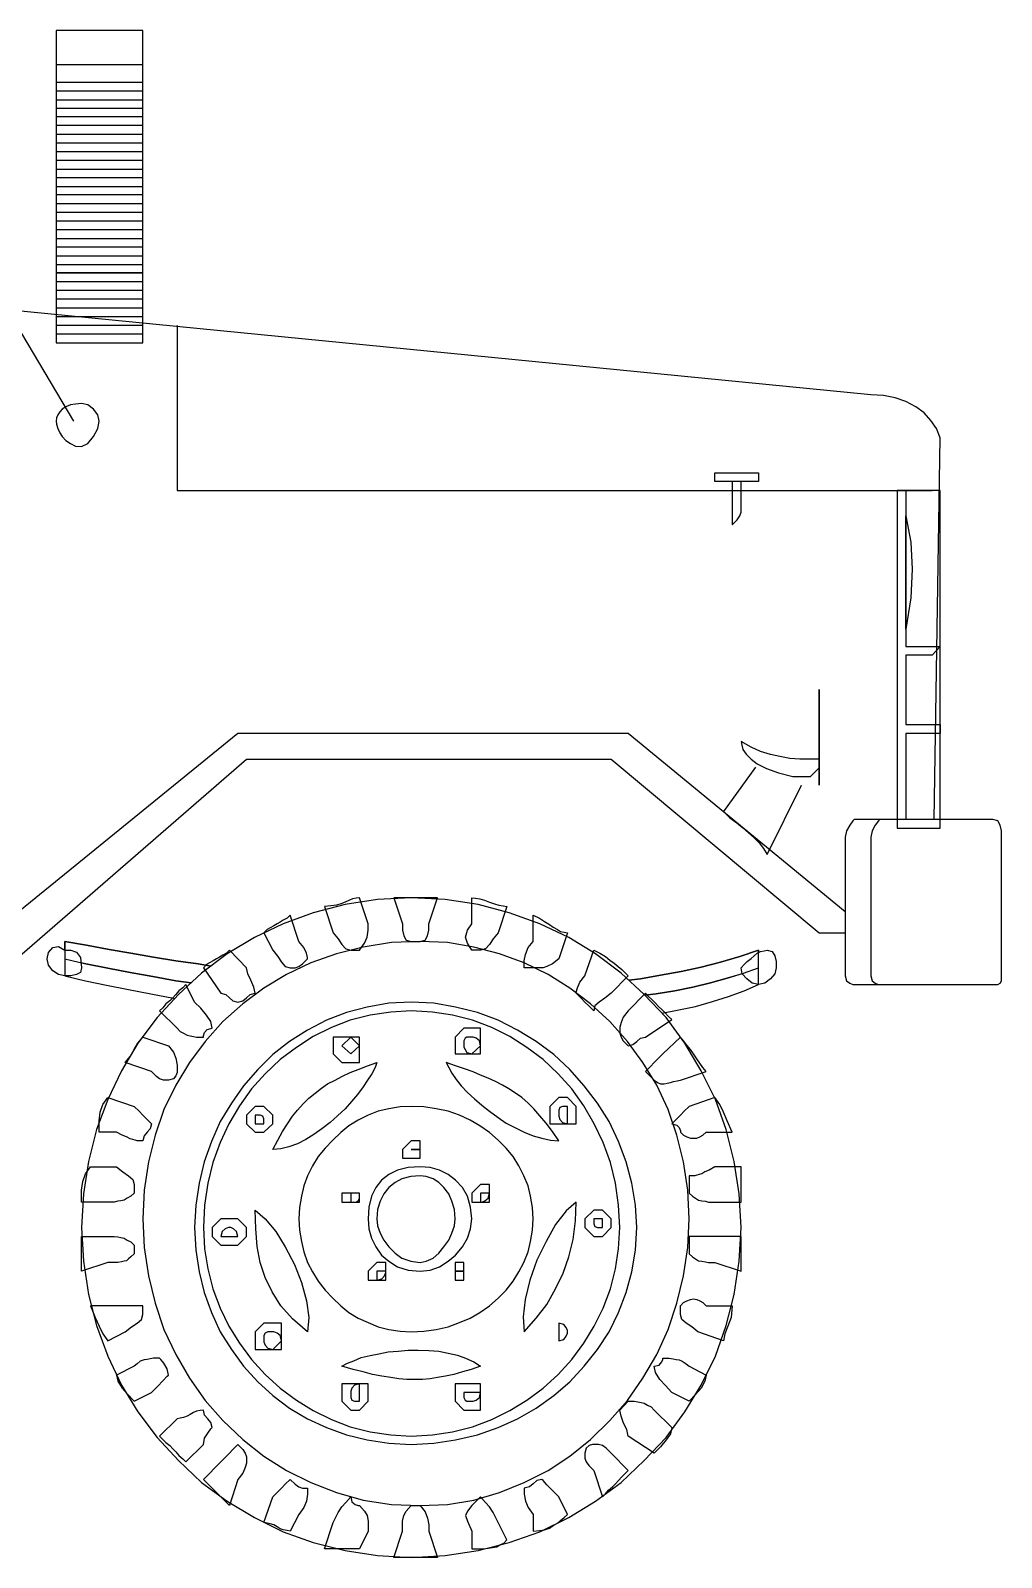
# Model space of a CAD drawing. Header units: millimetres. Extents: x -3106.05 to -3100.2, y 1822.95 to 1825.11.
# Drawn here: x -3101.469 to -3100.205, y 1822.951 to 1824.938 of the extents above; entities that cross this region are included whole.
import ezdxf

# ---------------------------------------------------------------- set-up
doc = ezdxf.new("R2010")
doc.units = ezdxf.units.MM
doc.header["$LTSCALE"] = 10
doc.layers.add('Veículos', color=2, linetype='Continuous')

msp = doc.modelspace()

# ---------------------------------------------------------------- linework, layer by layer
at = {"layer": 'Veículos'}
for points in [[(-3101.4355, 1824.5312), (-3101.3225, 1824.5312), (-3101.3225, 1824.9377), (-3101.4355, 1824.9377), (-3101.4355, 1824.5312)], [(-3101.3225, 1824.893), (-3101.4355, 1824.893)], [(-3101.3225, 1824.8702), (-3101.4355, 1824.8702)], [(-3101.3225, 1824.8702), (-3101.4355, 1824.8702)], [(-3101.3225, 1824.8588), (-3101.4355, 1824.8588)], [(-3101.4355, 1824.8475), (-3101.3225, 1824.8475)], [(-3101.3225, 1824.8361), (-3101.4355, 1824.8361)], [(-3101.3225, 1824.8361), (-3101.4355, 1824.8361)], [(-3101.3225, 1824.8255), (-3101.4355, 1824.8255)], [(-3101.3225, 1824.8141), (-3101.4355, 1824.8141)], [(-3101.4355, 1824.8027), (-3101.3225, 1824.8027)], [(-3101.3225, 1824.7913), (-3101.4355, 1824.7913)], [(-3101.3225, 1824.7913), (-3101.4355, 1824.7913)], [(-3101.3225, 1824.78), (-3101.4355, 1824.78)], [(-3101.3225, 1824.7686), (-3101.4355, 1824.7686)], [(-3101.4355, 1824.7572), (-3101.3225, 1824.7572)], [(-3101.5941, 1824.7344), (-3101.4128, 1824.4295)], [(-3101.3225, 1824.7458), (-3101.4355, 1824.7458)], [(-3101.3225, 1824.7458), (-3101.4355, 1824.7458)], [(-3101.3225, 1824.7344), (-3101.4355, 1824.7344)], [(-3101.3225, 1824.7238), (-3101.4355, 1824.7238)], [(-3101.4355, 1824.7125), (-3101.3225, 1824.7125)], [(-3101.3225, 1824.7011), (-3101.4355, 1824.7011)], [(-3101.3225, 1824.7011), (-3101.4355, 1824.7011)], [(-3101.3225, 1824.6897), (-3101.4355, 1824.6897)], [(-3101.3225, 1824.6783), (-3101.4355, 1824.6783)], [(-3101.4355, 1824.667), (-3101.3225, 1824.667)], [(-3101.3225, 1824.6556), (-3101.4355, 1824.6556)], [(-3101.3225, 1824.6556), (-3101.4355, 1824.6556)], [(-3101.3225, 1824.6442), (-3101.4355, 1824.6442)], [(-3101.3225, 1824.6328), (-3101.4355, 1824.6328)], [(-3101.3225, 1824.6222), (-3101.4355, 1824.6222)], [(-3101.4355, 1824.6222), (-3101.3225, 1824.6222)], [(-3101.3225, 1824.6108), (-3101.4355, 1824.6108)], [(-3101.3225, 1824.5995), (-3101.4355, 1824.5995)], [(-3100.2924, 1823.9108), (-3100.2843, 1824.4076), (-3100.2891, 1824.4198), (-3100.2965, 1824.4303), (-3100.3054, 1824.4401), (-3100.316, 1824.4482), (-3100.329, 1824.4548), (-3100.3428, 1824.4596), (-3100.3583, 1824.4629), (-3100.3745, 1824.4637), (-3101.5258, 1824.5767), (-3101.5258, 1824.5092), (-3102.3616, 1824.5092), (-3102.3616, 1823.7751)], [(-3101.3225, 1824.5881), (-3101.4355, 1824.5881)], [(-3101.4355, 1824.5767), (-3101.3225, 1824.5767)], [(-3101.3225, 1824.5653), (-3101.4355, 1824.5653)], [(-3101.3225, 1824.5653), (-3101.4355, 1824.5653)], [(-3101.3225, 1824.5539), (-3101.4355, 1824.5539)], [(-3101.2778, 1824.5539), (-3101.2778, 1824.3393), (-3100.2948, 1824.3393)], [(-3101.3225, 1824.5426), (-3101.4355, 1824.5426)], [(-3101.4355, 1824.5312), (-3101.3225, 1824.5312)], [(-3101.4022, 1824.4523), (-3101.4103, 1824.4515), (-3101.4168, 1824.4507), (-3101.4225, 1824.4482), (-3101.4274, 1824.445), (-3101.4307, 1824.4417), (-3101.4331, 1824.4377), (-3101.4347, 1824.4336), (-3101.4355, 1824.4295), (-3101.4347, 1824.4255), (-3101.4331, 1824.4198), (-3101.4307, 1824.4141), (-3101.4274, 1824.4092), (-3101.4225, 1824.4043), (-3101.4168, 1824.4003), (-3101.4103, 1824.397), (-3101.4022, 1824.3962), (-3101.3941, 1824.4003), (-3101.3867, 1824.4092), (-3101.3811, 1824.4198), (-3101.3794, 1824.4295), (-3101.3811, 1824.4377), (-3101.3867, 1824.445), (-3101.3941, 1824.4507), (-3101.4022, 1824.4523)], [(-3100.5209, 1824.3507), (-3100.5778, 1824.3507), (-3100.5778, 1824.3621), (-3100.5209, 1824.3621), (-3100.5209, 1824.3507)], [(-3100.5436, 1824.3507), (-3100.555, 1824.3507), (-3100.555, 1824.3173), (-3100.555, 1824.3108), (-3100.555, 1824.306), (-3100.555, 1824.3011), (-3100.555, 1824.2946), (-3100.5485, 1824.3011), (-3100.5452, 1824.306), (-3100.5436, 1824.3108), (-3100.5436, 1824.3173), (-3100.5436, 1824.3507)], [(-3100.5436, 1824.3507), (-3100.555, 1824.3507), (-3100.555, 1824.3173), (-3100.555, 1824.3108), (-3100.555, 1824.306), (-3100.555, 1824.3011), (-3100.555, 1824.2946), (-3100.5485, 1824.3011), (-3100.5452, 1824.306), (-3100.5436, 1824.3108), (-3100.5436, 1824.3173), (-3100.5436, 1824.3507)], [(-3100.2843, 1824.3393), (-3100.3404, 1824.3393), (-3100.3404, 1823.8995), (-3100.2843, 1823.8995), (-3100.2843, 1824.3393)], [(-3100.2843, 1823.9108), (-3100.2843, 1824.3393), (-3100.329, 1824.3393), (-3100.329, 1824.1361), (-3100.2843, 1824.1361), (-3100.2948, 1824.1247), (-3100.329, 1824.1247), (-3100.329, 1824.0344), (-3100.2843, 1824.0344), (-3100.2843, 1824.023), (-3100.329, 1824.023), (-3100.329, 1823.9108), (-3100.329, 1823.9108)], [(-3100.329, 1824.306), (-3100.329, 1824.306), (-3100.3225, 1824.2718), (-3100.3209, 1824.2369), (-3100.3225, 1824.1994), (-3100.329, 1824.1588), (-3100.329, 1824.1588), (-3100.329, 1824.306)], [(-3100.442, 1824.08), (-3100.442, 1824.08), (-3100.442, 1824.08), (-3100.442, 1823.967), (-3100.442, 1823.9604), (-3100.442, 1823.9572), (-3100.442, 1823.9556), (-3100.442, 1823.9556), (-3100.442, 1823.9556), (-3100.442, 1823.9556), (-3100.442, 1823.9572), (-3100.442, 1823.9604), (-3100.442, 1823.967), (-3100.442, 1824.08), (-3100.442, 1824.08)], [(-3100.4079, 1823.791), (-3100.6908, 1824.023), (-3101.1989, 1824.023), (-3101.5599, 1823.7295), (-3101.5599, 1823.4132), (-3102.3616, 1823.4132)], [(-3100.5436, 1824.0125), (-3100.5428, 1824.0076), (-3100.5412, 1824.0019), (-3100.5371, 1823.9962), (-3100.5306, 1823.9897), (-3100.5225, 1823.9832), (-3100.5103, 1823.9775), (-3100.4949, 1823.9718), (-3100.4761, 1823.967), (-3100.4534, 1823.967), (-3100.442, 1823.9783), (-3100.442, 1823.9897), (-3100.455, 1823.9897), (-3100.4672, 1823.9897), (-3100.4802, 1823.9905), (-3100.4932, 1823.993), (-3100.5054, 1823.9954), (-3100.5184, 1823.9995), (-3100.5306, 1824.0052), (-3100.5436, 1824.0125)], [(-3102.3616, 1823.4132), (-3102.3616, 1823.3799), (-3101.5258, 1823.3799), (-3101.5258, 1823.6962), (-3101.1876, 1823.9897), (-3100.7128, 1823.9897), (-3100.442, 1823.7637), (-3100.4079, 1823.7637)], [(-3102.3616, 1823.7751), (-3102.36, 1823.7669), (-3102.3543, 1823.7596), (-3102.347, 1823.7539), (-3102.3388, 1823.7523), (-3101.5485, 1823.7523), (-3101.5599, 1823.6962), (-3101.5258, 1823.6962), (-3101.1876, 1823.9897), (-3100.7128, 1823.9897), (-3100.442, 1823.7637), (-3100.4079, 1823.7637)], [(-3100.5249, 1823.9791), (-3100.5664, 1823.9214), (-3100.5583, 1823.9133), (-3100.5493, 1823.9068), (-3100.5412, 1823.9003), (-3100.5339, 1823.8938), (-3100.5266, 1823.8873), (-3100.52, 1823.8808), (-3100.5144, 1823.8734), (-3100.5095, 1823.8653), (-3100.4648, 1823.9556), (-3100.4648, 1823.9556)], [(-3100.216, 1823.9108), (-3100.3965, 1823.9108), (-3100.3981, 1823.9092), (-3100.4022, 1823.9035), (-3100.4062, 1823.8962), (-3100.4079, 1823.8881), (-3100.4079, 1823.7076), (-3100.4062, 1823.7011), (-3100.4022, 1823.6978), (-3100.3981, 1823.6962), (-3100.3965, 1823.6962), (-3100.216, 1823.6962), (-3100.2095, 1823.6962), (-3100.2062, 1823.6978), (-3100.2046, 1823.7011), (-3100.2046, 1823.7076), (-3100.2046, 1823.8881), (-3100.2046, 1823.8962), (-3100.2062, 1823.9035), (-3100.2095, 1823.9092), (-3100.216, 1823.9108)], [(-3100.216, 1823.9108), (-3100.3631, 1823.9108), (-3100.3648, 1823.9092), (-3100.3688, 1823.9035), (-3100.3729, 1823.8962), (-3100.3745, 1823.8881), (-3100.3745, 1823.7076), (-3100.3729, 1823.7011), (-3100.3688, 1823.6978), (-3100.3648, 1823.6962), (-3100.3631, 1823.6962), (-3100.216, 1823.6962), (-3100.2095, 1823.6962), (-3100.2062, 1823.6978), (-3100.2046, 1823.7011), (-3100.2046, 1823.7076), (-3100.2046, 1823.8881), (-3100.2046, 1823.8962), (-3100.2062, 1823.9035), (-3100.2095, 1823.9092), (-3100.216, 1823.9108)], [(-3100.9729, 1823.8092), (-3101.0168, 1823.8068), (-3101.0591, 1823.8003), (-3101.1006, 1823.7897), (-3101.1396, 1823.7751), (-3101.177, 1823.7572), (-3101.2128, 1823.736), (-3101.2461, 1823.7108), (-3101.2762, 1823.6832), (-3101.3038, 1823.6531), (-3101.329, 1823.6198), (-3101.3502, 1823.584), (-3101.3681, 1823.5466), (-3101.3827, 1823.5076), (-3101.3933, 1823.4661), (-3101.3998, 1823.4238), (-3101.4022, 1823.3799), (-3101.3998, 1823.336), (-3101.3933, 1823.2929), (-3101.3827, 1823.2523), (-3101.3681, 1823.2124), (-3101.3502, 1823.175), (-3101.329, 1823.1401), (-3101.3038, 1823.1067), (-3101.2762, 1823.0767), (-3101.2461, 1823.0482), (-3101.2128, 1823.0238), (-3101.177, 1823.0027), (-3101.1396, 1822.984), (-3101.1006, 1822.9701), (-3101.0591, 1822.9596), (-3101.0168, 1822.9531), (-3100.9729, 1822.9506), (-3100.929, 1822.9531), (-3100.8859, 1822.9596), (-3100.8453, 1822.9701), (-3100.8054, 1822.984), (-3100.768, 1823.0027), (-3100.7331, 1823.0238), (-3100.6997, 1823.0482), (-3100.6697, 1823.0767), (-3100.6412, 1823.1067), (-3100.6168, 1823.1401), (-3100.5957, 1823.175), (-3100.577, 1823.2124), (-3100.5631, 1823.2523), (-3100.5526, 1823.2929), (-3100.5461, 1823.336), (-3100.5436, 1823.3799), (-3100.5461, 1823.4238), (-3100.5526, 1823.4661), (-3100.5631, 1823.5076), (-3100.577, 1823.5466), (-3100.5957, 1823.584), (-3100.6168, 1823.6198), (-3100.6412, 1823.6531), (-3100.6697, 1823.6832), (-3100.6997, 1823.7108), (-3100.7331, 1823.736), (-3100.768, 1823.7572), (-3100.8054, 1823.7751), (-3100.8453, 1823.7897), (-3100.8859, 1823.8003), (-3100.929, 1823.8068), (-3100.9729, 1823.8092)], [(-3101.0404, 1823.8092), (-3101.0445, 1823.8084), (-3101.0493, 1823.8076), (-3101.0534, 1823.8059), (-3101.0591, 1823.8035), (-3101.0648, 1823.8011), (-3101.0705, 1823.7995), (-3101.0778, 1823.7987), (-3101.0859, 1823.7978), (-3101.0745, 1823.7637), (-3101.068, 1823.7556), (-3101.0632, 1823.7482), (-3101.0583, 1823.7425), (-3101.0518, 1823.7409), (-3101.0404, 1823.7409), (-3101.0339, 1823.7499), (-3101.0306, 1823.758), (-3101.029, 1823.7669), (-3101.029, 1823.7751), (-3101.0404, 1823.8092)], [(-3100.9388, 1823.8092), (-3100.9469, 1823.8092), (-3100.9542, 1823.8092), (-3100.9607, 1823.8092), (-3100.9672, 1823.8092), (-3100.9737, 1823.8092), (-3100.9802, 1823.8092), (-3100.9875, 1823.8092), (-3100.9957, 1823.8092), (-3100.9843, 1823.7751), (-3100.9843, 1823.7669), (-3100.9827, 1823.7596), (-3100.9794, 1823.7539), (-3100.9729, 1823.7523), (-3100.9615, 1823.7523), (-3100.955, 1823.7539), (-3100.9518, 1823.7596), (-3100.9501, 1823.7669), (-3100.9501, 1823.7751), (-3100.9388, 1823.8092)], [(-3100.894, 1823.8092), (-3100.8892, 1823.8084), (-3100.8835, 1823.8076), (-3100.8778, 1823.8059), (-3100.8713, 1823.8035), (-3100.8648, 1823.8011), (-3100.8591, 1823.7995), (-3100.8534, 1823.7987), (-3100.8485, 1823.7978), (-3100.8599, 1823.7637), (-3100.8664, 1823.7556), (-3100.8713, 1823.7482), (-3100.8762, 1823.7425), (-3100.8827, 1823.7409), (-3100.894, 1823.7409), (-3100.8997, 1823.7499), (-3100.9022, 1823.758), (-3100.8997, 1823.7669), (-3100.894, 1823.7751), (-3100.894, 1823.8092)], [(-3101.1306, 1823.7865), (-3101.1347, 1823.7824), (-3101.1396, 1823.7799), (-3101.1437, 1823.7775), (-3101.1477, 1823.7751), (-3101.1518, 1823.7726), (-3101.1566, 1823.7702), (-3101.1607, 1823.7677), (-3101.1648, 1823.7637), (-3101.1534, 1823.7409), (-3101.1469, 1823.7328), (-3101.142, 1823.7255), (-3101.1372, 1823.7198), (-3101.1306, 1823.7181), (-3101.1241, 1823.7181), (-3101.1193, 1823.7198), (-3101.1144, 1823.723), (-3101.1079, 1823.7295), (-3101.1079, 1823.7312), (-3101.1095, 1823.7369), (-3101.1127, 1823.7442), (-3101.1193, 1823.7523), (-3101.1306, 1823.7865)], [(-3100.8144, 1823.7865), (-3100.8062, 1823.7824), (-3100.7997, 1823.7783), (-3100.7932, 1823.7742), (-3100.7884, 1823.771), (-3100.7827, 1823.7677), (-3100.7786, 1823.7653), (-3100.7737, 1823.7645), (-3100.7696, 1823.7637), (-3100.781, 1823.7295), (-3100.7892, 1823.723), (-3100.7965, 1823.7198), (-3100.8014, 1823.7181), (-3100.803, 1823.7181), (-3100.8095, 1823.7181), (-3100.8144, 1823.7181), (-3100.8192, 1823.7181), (-3100.8258, 1823.7181), (-3100.8258, 1823.7271), (-3100.8241, 1823.7352), (-3100.8209, 1823.7442), (-3100.8144, 1823.7523), (-3100.8144, 1823.7865)], [(-3101.4241, 1823.7076), (-3101.4323, 1823.7092), (-3101.4396, 1823.7141), (-3101.4453, 1823.7214), (-3101.4469, 1823.7295), (-3101.4453, 1823.7377), (-3101.4396, 1823.7442), (-3101.4323, 1823.7458), (-3101.4241, 1823.7409), (-3101.416, 1823.7409), (-3101.4087, 1823.7385), (-3101.4038, 1823.7312), (-3101.4022, 1823.7181), (-3101.4038, 1823.7117), (-3101.4087, 1823.7092), (-3101.416, 1823.7076), (-3101.4241, 1823.7076)], [(-3101.4241, 1823.7409), (-3101.4241, 1823.7523), (-3101.3957, 1823.7474), (-3101.3664, 1823.7417), (-3101.338, 1823.7369), (-3101.3087, 1823.732), (-3101.2794, 1823.7271), (-3101.2502, 1823.723), (-3101.2335, 1823.7203)], [(-3101.2335, 1823.7203), (-3101.2502, 1823.723), (-3101.2794, 1823.7271), (-3101.3087, 1823.732), (-3101.338, 1823.7369), (-3101.3664, 1823.7417), (-3101.3957, 1823.7474), (-3101.4241, 1823.7523), (-3101.4241, 1823.7295), (-3101.3965, 1823.723), (-3101.3681, 1823.7173), (-3101.3388, 1823.7117), (-3101.3095, 1823.7068), (-3101.2794, 1823.7011), (-3101.2596, 1823.6984)], [(-3101.4241, 1823.7409), (-3101.4241, 1823.7409)], [(-3100.9615, 1823.7523), (-3100.9989, 1823.7507), (-3101.0355, 1823.745), (-3101.0705, 1823.736), (-3101.1038, 1823.7246), (-3101.1355, 1823.7092), (-3101.1648, 1823.6913), (-3101.1924, 1823.671), (-3101.2185, 1823.6482), (-3101.2412, 1823.6222), (-3101.2615, 1823.5946), (-3101.2794, 1823.5653), (-3101.2949, 1823.5336), (-3101.3063, 1823.5002), (-3101.3152, 1823.4653), (-3101.3209, 1823.4287), (-3101.3225, 1823.3913), (-3101.3209, 1823.3539), (-3101.3152, 1823.3173), (-3101.3063, 1823.2815), (-3101.2949, 1823.2474), (-3101.2794, 1823.2149), (-3101.2615, 1823.184), (-3101.2412, 1823.1547), (-3101.2185, 1823.1287), (-3101.1924, 1823.1043), (-3101.1648, 1823.0824), (-3101.1355, 1823.0636), (-3101.1038, 1823.0482), (-3101.0705, 1823.0352), (-3101.0355, 1823.0254), (-3100.9989, 1823.0197), (-3100.9615, 1823.0181), (-3100.9258, 1823.0197), (-3100.8916, 1823.0254), (-3100.8583, 1823.0352), (-3100.8258, 1823.0482), (-3100.7949, 1823.0636), (-3100.7664, 1823.0824), (-3100.7396, 1823.1043), (-3100.7144, 1823.1287), (-3100.6916, 1823.1547), (-3100.6713, 1823.184), (-3100.6534, 1823.2149), (-3100.6387, 1823.2474), (-3100.6274, 1823.2815), (-3100.6184, 1823.3173), (-3100.6127, 1823.3539), (-3100.6111, 1823.3913), (-3100.6127, 1823.4287), (-3100.6184, 1823.4653), (-3100.6274, 1823.5002), (-3100.6387, 1823.5336), (-3100.6534, 1823.5653), (-3100.6713, 1823.5946), (-3100.6916, 1823.6222), (-3100.7144, 1823.6482), (-3100.7396, 1823.671), (-3100.7664, 1823.6913), (-3100.7949, 1823.7092), (-3100.8258, 1823.7246), (-3100.8583, 1823.736), (-3100.8916, 1823.745), (-3100.9258, 1823.7507), (-3100.9615, 1823.7523)], [(-3101.2095, 1823.7409), (-3101.2136, 1823.7369), (-3101.2185, 1823.7344), (-3101.2225, 1823.732), (-3101.2266, 1823.7295), (-3101.2307, 1823.7271), (-3101.2355, 1823.7246), (-3101.2396, 1823.7222), (-3101.2436, 1823.7181), (-3101.2209, 1823.6848), (-3101.2144, 1823.6832), (-3101.2095, 1823.6791), (-3101.2054, 1823.675), (-3101.1989, 1823.6734), (-3101.1924, 1823.675), (-3101.1876, 1823.6791), (-3101.1827, 1823.6832), (-3101.1762, 1823.6848), (-3101.1778, 1823.6929), (-3101.1819, 1823.7019), (-3101.1859, 1823.71), (-3101.1876, 1823.7181), (-3101.2095, 1823.7409)], [(-3100.7355, 1823.7409), (-3100.7274, 1823.7369), (-3100.72, 1823.7328), (-3100.7144, 1823.7279), (-3100.7087, 1823.7238), (-3100.7038, 1823.7198), (-3100.6989, 1823.7157), (-3100.6949, 1823.7117), (-3100.6908, 1823.7076), (-3100.7128, 1823.6848), (-3100.7209, 1823.6783), (-3100.7282, 1823.6734), (-3100.7339, 1823.6686), (-3100.7355, 1823.6621), (-3100.742, 1823.6686), (-3100.7469, 1823.6734), (-3100.7518, 1823.6783), (-3100.7583, 1823.6848), (-3100.7583, 1823.6864), (-3100.7567, 1823.6921), (-3100.7534, 1823.6995), (-3100.7469, 1823.7076), (-3100.7355, 1823.7409)], [(-3100.6898, 1823.7017), (-3100.6745, 1823.7035), (-3100.6485, 1823.7084), (-3100.6217, 1823.7133), (-3100.5957, 1823.719), (-3100.5705, 1823.7255), (-3100.5452, 1823.7328), (-3100.5209, 1823.7409), (-3100.5209, 1823.7377), (-3100.5209, 1823.7377)], [(-3100.5209, 1823.7409), (-3100.5452, 1823.7328), (-3100.5705, 1823.7255), (-3100.5957, 1823.719), (-3100.6217, 1823.7133), (-3100.6485, 1823.7084), (-3100.6745, 1823.7035), (-3100.6898, 1823.7017)], [(-3100.6687, 1823.6822), (-3100.6542, 1823.684), (-3100.6298, 1823.6881), (-3100.6062, 1823.6929), (-3100.5835, 1823.6986), (-3100.5615, 1823.7043), (-3100.5404, 1823.7108), (-3100.5209, 1823.7181), (-3100.5209, 1823.7409)], [(-3100.5209, 1823.6962), (-3100.529, 1823.6978), (-3100.5363, 1823.7035), (-3100.542, 1823.71), (-3100.5436, 1823.7181), (-3100.5396, 1823.7222), (-3100.5355, 1823.7263), (-3100.5306, 1823.7303), (-3100.5266, 1823.7336), (-3100.5225, 1823.7369), (-3100.5184, 1823.7393), (-3100.5135, 1823.7401), (-3100.5095, 1823.7409), (-3100.503, 1823.7393), (-3100.4997, 1823.7336), (-3100.4981, 1823.7263), (-3100.4981, 1823.7181), (-3100.4997, 1823.71), (-3100.5054, 1823.7035), (-3100.5127, 1823.6978), (-3100.5209, 1823.6962)], [(-3101.4241, 1823.7295), (-3101.4241, 1823.7076), (-3101.3973, 1823.7011), (-3101.3697, 1823.6954), (-3101.3412, 1823.6897), (-3101.312, 1823.684), (-3101.2827, 1823.6783), (-3101.2809, 1823.678)], [(-3101.2596, 1823.6984), (-3101.2794, 1823.7011), (-3101.3095, 1823.7068), (-3101.3388, 1823.7117), (-3101.3681, 1823.7173), (-3101.3965, 1823.723), (-3101.403, 1823.7246), (-3101.403, 1823.7246)], [(-3100.542, 1823.71), (-3100.5615, 1823.7043), (-3100.5835, 1823.6986), (-3100.6062, 1823.6929), (-3100.6298, 1823.6881), (-3100.6542, 1823.684), (-3100.6687, 1823.6822)], [(-3100.6466, 1823.6589), (-3100.6266, 1823.6629), (-3100.603, 1823.6678), (-3100.581, 1823.6742), (-3100.5599, 1823.6807), (-3100.5396, 1823.6881), (-3100.5209, 1823.6962), (-3100.5209, 1823.7181), (-3100.5209, 1823.7181), (-3100.5209, 1823.7181)], [(-3101.2664, 1823.6962), (-3101.2705, 1823.6921), (-3101.2754, 1823.6881), (-3101.2794, 1823.6832), (-3101.2835, 1823.6791), (-3101.2875, 1823.675), (-3101.2924, 1823.671), (-3101.2965, 1823.6661), (-3101.3006, 1823.6621), (-3101.2778, 1823.6393), (-3101.2737, 1823.6352), (-3101.2697, 1823.6328), (-3101.2648, 1823.6303), (-3101.2607, 1823.6295), (-3101.2567, 1823.6287), (-3101.2526, 1823.6279), (-3101.2477, 1823.6279), (-3101.2436, 1823.6279), (-3101.2436, 1823.6295), (-3101.242, 1823.6336), (-3101.2388, 1823.6377), (-3101.2323, 1823.6393), (-3101.2339, 1823.6482), (-3101.2396, 1823.6564), (-3101.2469, 1823.6653), (-3101.255, 1823.6734), (-3101.2664, 1823.6962)], [(-3100.6339, 1823.6507), (-3100.6379, 1823.6547), (-3100.6428, 1823.6596), (-3100.6469, 1823.6637), (-3100.6509, 1823.6678), (-3100.655, 1823.6718), (-3100.6599, 1823.6767), (-3100.664, 1823.6807), (-3100.668, 1823.6848), (-3100.6908, 1823.6621), (-3100.6973, 1823.6539), (-3100.6997, 1823.6466), (-3100.7014, 1823.6409), (-3100.7014, 1823.6393), (-3100.7014, 1823.6328), (-3100.6997, 1823.6279), (-3100.6973, 1823.623), (-3100.6908, 1823.6165), (-3100.6843, 1823.6182), (-3100.6794, 1823.6222), (-3100.6745, 1823.6263), (-3100.668, 1823.6279), (-3100.6339, 1823.6507)], [(-3100.9729, 1823.6734), (-3101.0022, 1823.6718), (-3101.0306, 1823.6669), (-3101.0575, 1823.6596), (-3101.0835, 1823.6499), (-3101.1079, 1823.6368), (-3101.1315, 1823.6222), (-3101.1534, 1823.6051), (-3101.1729, 1823.5856), (-3101.1916, 1823.5645), (-3101.2071, 1823.5417), (-3101.2217, 1823.5181), (-3101.2331, 1823.4921), (-3101.2428, 1823.4653), (-3101.2493, 1823.4377), (-3101.2534, 1823.4092), (-3101.255, 1823.3799), (-3101.2534, 1823.3507), (-3101.2493, 1823.3222), (-3101.2428, 1823.2954), (-3101.2331, 1823.2694), (-3101.2217, 1823.2441), (-3101.2071, 1823.2214), (-3101.1916, 1823.1994), (-3101.1729, 1823.1791), (-3101.1534, 1823.1612), (-3101.1315, 1823.1449), (-3101.1079, 1823.1311), (-3101.0835, 1823.1197), (-3101.0575, 1823.11), (-3101.0306, 1823.1035), (-3101.0022, 1823.0994), (-3100.9729, 1823.0978), (-3100.9436, 1823.0994), (-3100.9152, 1823.1035), (-3100.8867, 1823.11), (-3100.8599, 1823.1197), (-3100.8347, 1823.1311), (-3100.8103, 1823.1449), (-3100.7875, 1823.1612), (-3100.7664, 1823.1791), (-3100.7477, 1823.1994), (-3100.7306, 1823.2214), (-3100.7152, 1823.2441), (-3100.703, 1823.2694), (-3100.6932, 1823.2954), (-3100.6859, 1823.3222), (-3100.681, 1823.3507), (-3100.6794, 1823.3799), (-3100.681, 1823.4092), (-3100.6859, 1823.4377), (-3100.6932, 1823.4653), (-3100.703, 1823.4921), (-3100.7152, 1823.5181), (-3100.7306, 1823.5417), (-3100.7477, 1823.5645), (-3100.7664, 1823.5856), (-3100.7875, 1823.6051), (-3100.8103, 1823.6222), (-3100.8347, 1823.6368), (-3100.8599, 1823.6499), (-3100.8867, 1823.6596), (-3100.9152, 1823.6669), (-3100.9436, 1823.6718), (-3100.9729, 1823.6734)], [(-3100.9729, 1823.6621), (-3100.9997, 1823.6604), (-3101.0266, 1823.6564), (-3101.0526, 1823.6499), (-3101.077, 1823.6401), (-3101.1006, 1823.6287), (-3101.1225, 1823.6141), (-3101.1437, 1823.5986), (-3101.1632, 1823.5799), (-3101.1811, 1823.5604), (-3101.1965, 1823.5385), (-3101.2103, 1823.5149), (-3101.2217, 1823.4905), (-3101.2315, 1823.4645), (-3101.238, 1823.4377), (-3101.242, 1823.4092), (-3101.2436, 1823.3799), (-3101.242, 1823.3523), (-3101.238, 1823.3263), (-3101.2315, 1823.3002), (-3101.2217, 1823.275), (-3101.2103, 1823.2515), (-3101.1965, 1823.2295), (-3101.1811, 1823.2084), (-3101.1632, 1823.1888), (-3101.1437, 1823.171), (-3101.1225, 1823.1555), (-3101.1006, 1823.1417), (-3101.077, 1823.1303), (-3101.0526, 1823.1206), (-3101.0266, 1823.1141), (-3100.9997, 1823.11), (-3100.9729, 1823.1084), (-3100.9453, 1823.11), (-3100.9193, 1823.1141), (-3100.8932, 1823.1206), (-3100.868, 1823.1303), (-3100.8445, 1823.1417), (-3100.8225, 1823.1555), (-3100.8014, 1823.171), (-3100.7818, 1823.1888), (-3100.7639, 1823.2084), (-3100.7485, 1823.2295), (-3100.7347, 1823.2515), (-3100.7233, 1823.275), (-3100.7136, 1823.3002), (-3100.7071, 1823.3263), (-3100.703, 1823.3523), (-3100.7014, 1823.3799), (-3100.703, 1823.4092), (-3100.7071, 1823.4377), (-3100.7136, 1823.4645), (-3100.7233, 1823.4905), (-3100.7347, 1823.5149), (-3100.7485, 1823.5385), (-3100.7639, 1823.5604), (-3100.7818, 1823.5799), (-3100.8014, 1823.5986), (-3100.8225, 1823.6141), (-3100.8445, 1823.6287), (-3100.868, 1823.6401), (-3100.8932, 1823.6499), (-3100.9193, 1823.6564), (-3100.9453, 1823.6604), (-3100.9729, 1823.6621)], [(-3100.8827, 1823.6393), (-3100.894, 1823.6393), (-3100.9046, 1823.6393), (-3100.916, 1823.6279), (-3100.916, 1823.6165), (-3100.916, 1823.606), (-3100.9046, 1823.606), (-3100.894, 1823.606), (-3100.8827, 1823.606), (-3100.8827, 1823.606), (-3100.8827, 1823.6165), (-3100.8827, 1823.6279), (-3100.8827, 1823.6393)], [(-3101.3453, 1823.5946), (-3101.3388, 1823.6027), (-3101.3339, 1823.6116), (-3101.329, 1823.6198), (-3101.3225, 1823.6279), (-3101.2892, 1823.6165), (-3101.2827, 1823.6084), (-3101.2794, 1823.6003), (-3101.2778, 1823.5913), (-3101.2778, 1823.5832), (-3101.2778, 1823.5816), (-3101.2794, 1823.5775), (-3101.2827, 1823.5734), (-3101.2892, 1823.5718), (-3101.2957, 1823.5718), (-3101.3006, 1823.5734), (-3101.3046, 1823.5767), (-3101.3111, 1823.5832), (-3101.3453, 1823.5946)], [(-3101.0404, 1823.6279), (-3101.0518, 1823.6279), (-3101.0632, 1823.6279), (-3101.0745, 1823.6279), (-3101.0745, 1823.6165), (-3101.0745, 1823.606), (-3101.0632, 1823.5946), (-3101.0518, 1823.5946), (-3101.0404, 1823.5946), (-3101.0404, 1823.606), (-3101.0404, 1823.6165), (-3101.0404, 1823.6279), (-3101.0404, 1823.6279)], [(-3101.0518, 1823.6279), (-3101.0632, 1823.6165), (-3101.0518, 1823.606), (-3101.0404, 1823.6165), (-3101.0518, 1823.6279)], [(-3100.894, 1823.6279), (-3100.9005, 1823.6279), (-3100.903, 1823.6263), (-3100.9046, 1823.623), (-3100.9046, 1823.6165), (-3100.9046, 1823.6149), (-3100.903, 1823.6116), (-3100.9005, 1823.6076), (-3100.894, 1823.606), (-3100.8827, 1823.6165), (-3100.8843, 1823.623), (-3100.8884, 1823.6263), (-3100.8924, 1823.6279), (-3100.894, 1823.6279)], [(-3100.5891, 1823.5832), (-3100.5932, 1823.5881), (-3100.5973, 1823.5937), (-3100.6013, 1823.5994), (-3100.6054, 1823.606), (-3100.6095, 1823.6116), (-3100.6144, 1823.6173), (-3100.6184, 1823.623), (-3100.6225, 1823.6279), (-3100.6453, 1823.606), (-3100.6518, 1823.5994), (-3100.6566, 1823.5946), (-3100.6615, 1823.5897), (-3100.668, 1823.5832), (-3100.6615, 1823.5767), (-3100.6583, 1823.5734), (-3100.6566, 1823.5718), (-3100.6566, 1823.5718), (-3100.6526, 1823.5686), (-3100.6485, 1823.5669), (-3100.6436, 1823.5669), (-3100.6396, 1823.5677), (-3100.6355, 1823.5686), (-3100.6314, 1823.5702), (-3100.6266, 1823.571), (-3100.6225, 1823.5718), (-3100.5891, 1823.5832)], [(-3101.1534, 1823.4816), (-3101.1469, 1823.4938), (-3101.1404, 1823.5051), (-3101.1339, 1823.5149), (-3101.1274, 1823.5247), (-3101.1209, 1823.5328), (-3101.1136, 1823.5409), (-3101.1063, 1823.5482), (-3101.0981, 1823.5547), (-3101.09, 1823.5612), (-3101.0819, 1823.5669), (-3101.0721, 1823.5718), (-3101.0632, 1823.5767), (-3101.0526, 1823.5816), (-3101.042, 1823.5856), (-3101.0298, 1823.5905), (-3101.0176, 1823.5946), (-3101.0201, 1823.5881), (-3101.0241, 1823.5799), (-3101.0298, 1823.5718), (-3101.0355, 1823.5629), (-3101.0428, 1823.5531), (-3101.051, 1823.5441), (-3101.0591, 1823.5344), (-3101.0688, 1823.5255), (-3101.0786, 1823.5165), (-3101.0892, 1823.5084), (-3101.0998, 1823.5011), (-3101.1103, 1823.4946), (-3101.1209, 1823.4889), (-3101.1323, 1823.4848), (-3101.1428, 1823.4824), (-3101.1534, 1823.4816)], [(-3100.781, 1823.493), (-3100.7892, 1823.5051), (-3100.7973, 1823.5157), (-3100.8054, 1823.5255), (-3100.8135, 1823.5344), (-3100.8209, 1823.5417), (-3100.829, 1823.549), (-3100.8371, 1823.5547), (-3100.8461, 1823.5604), (-3100.8542, 1823.5653), (-3100.8631, 1823.5702), (-3100.8729, 1823.5743), (-3100.8827, 1823.5783), (-3100.8924, 1823.5824), (-3100.9038, 1823.5864), (-3100.9152, 1823.5905), (-3100.9274, 1823.5946), (-3100.9241, 1823.5881), (-3100.9201, 1823.5808), (-3100.9144, 1823.5726), (-3100.9079, 1823.5645), (-3100.8997, 1823.5555), (-3100.8908, 1823.5474), (-3100.881, 1823.5393), (-3100.8713, 1823.5312), (-3100.8599, 1823.523), (-3100.8493, 1823.5157), (-3100.838, 1823.51), (-3100.8258, 1823.5043), (-3100.8144, 1823.4994), (-3100.803, 1823.4962), (-3100.7916, 1823.4938), (-3100.781, 1823.493)], [(-3101.3794, 1823.5043), (-3101.3794, 1823.519), (-3101.3778, 1823.5303), (-3101.3745, 1823.5401), (-3101.3681, 1823.549), (-3101.3339, 1823.5377), (-3101.3274, 1823.5312), (-3101.3225, 1823.5263), (-3101.3177, 1823.5214), (-3101.3111, 1823.5149), (-3101.3128, 1823.5084), (-3101.3168, 1823.5043), (-3101.3209, 1823.4994), (-3101.3225, 1823.493), (-3101.3266, 1823.493), (-3101.3298, 1823.493), (-3101.3323, 1823.4938), (-3101.3355, 1823.4946), (-3101.3388, 1823.4954), (-3101.3437, 1823.4978), (-3101.3494, 1823.5002), (-3101.3567, 1823.5043), (-3101.3794, 1823.5043)], [(-3100.7696, 1823.549), (-3100.7696, 1823.549), (-3100.781, 1823.549), (-3100.7924, 1823.5377), (-3100.7924, 1823.5263), (-3100.7924, 1823.5149), (-3100.781, 1823.5149), (-3100.7696, 1823.5149), (-3100.7696, 1823.5149), (-3100.7583, 1823.5149), (-3100.7583, 1823.5263), (-3100.7583, 1823.5377), (-3100.7696, 1823.549)], [(-3100.555, 1823.5043), (-3100.5615, 1823.519), (-3100.5664, 1823.5303), (-3100.5713, 1823.5401), (-3100.5778, 1823.549), (-3100.6111, 1823.5377), (-3100.6176, 1823.5312), (-3100.6225, 1823.5263), (-3100.6274, 1823.5214), (-3100.6339, 1823.5149), (-3100.6274, 1823.5133), (-3100.6241, 1823.51), (-3100.6225, 1823.5059), (-3100.6225, 1823.5043), (-3100.6184, 1823.5002), (-3100.6144, 1823.4978), (-3100.6095, 1823.4962), (-3100.6054, 1823.4962), (-3100.6013, 1823.4962), (-3100.5973, 1823.4978), (-3100.5932, 1823.5002), (-3100.5891, 1823.5043), (-3100.555, 1823.5043)], [(-3101.1648, 1823.5377), (-3101.1762, 1823.5377), (-3101.1762, 1823.5377), (-3101.1876, 1823.5263), (-3101.1876, 1823.5149), (-3101.1876, 1823.5149), (-3101.1762, 1823.5043), (-3101.1762, 1823.5043), (-3101.1648, 1823.5043), (-3101.1534, 1823.5149), (-3101.1534, 1823.5149), (-3101.1534, 1823.5263), (-3101.1648, 1823.5377)], [(-3101.1762, 1823.5263), (-3101.1762, 1823.5263), (-3101.1762, 1823.5247), (-3101.1762, 1823.5214), (-3101.1762, 1823.5149), (-3101.1762, 1823.5149), (-3101.1697, 1823.5149), (-3101.1664, 1823.5149), (-3101.1648, 1823.5149), (-3101.1648, 1823.5149), (-3101.1648, 1823.5214), (-3101.1664, 1823.5247), (-3101.1697, 1823.5263), (-3101.1762, 1823.5263)], [(-3100.9729, 1823.5377), (-3100.9875, 1823.5369), (-3101.0022, 1823.5344), (-3101.016, 1823.5312), (-3101.029, 1823.5263), (-3101.042, 1823.5198), (-3101.0542, 1823.5124), (-3101.0648, 1823.5035), (-3101.0753, 1823.4938), (-3101.0851, 1823.4832), (-3101.0941, 1823.4726), (-3101.1014, 1823.4604), (-3101.1079, 1823.4474), (-3101.1127, 1823.4344), (-3101.116, 1823.4206), (-3101.1184, 1823.4059), (-3101.1193, 1823.3913), (-3101.1184, 1823.3767), (-3101.116, 1823.362), (-3101.1127, 1823.3482), (-3101.1079, 1823.3344), (-3101.1014, 1823.3222), (-3101.0941, 1823.31), (-3101.0851, 1823.2986), (-3101.0753, 1823.288), (-3101.0648, 1823.2783), (-3101.0542, 1823.2694), (-3101.042, 1823.262), (-3101.029, 1823.2563), (-3101.016, 1823.2506), (-3101.0022, 1823.2474), (-3100.9875, 1823.245), (-3100.9729, 1823.2441), (-3100.9567, 1823.245), (-3100.9404, 1823.2474), (-3100.925, 1823.2506), (-3100.9103, 1823.2563), (-3100.8965, 1823.262), (-3100.8835, 1823.2694), (-3100.8713, 1823.2783), (-3100.8599, 1823.288), (-3100.8493, 1823.2986), (-3100.8404, 1823.31), (-3100.8331, 1823.3222), (-3100.8266, 1823.3344), (-3100.8209, 1823.3482), (-3100.8176, 1823.362), (-3100.8152, 1823.3767), (-3100.8144, 1823.3913), (-3100.8152, 1823.4059), (-3100.8176, 1823.4206), (-3100.8209, 1823.4344), (-3100.8266, 1823.4474), (-3100.8331, 1823.4604), (-3100.8404, 1823.4726), (-3100.8493, 1823.4832), (-3100.8599, 1823.4938), (-3100.8713, 1823.5035), (-3100.8835, 1823.5124), (-3100.8965, 1823.5198), (-3100.9103, 1823.5263), (-3100.925, 1823.5312), (-3100.9404, 1823.5344), (-3100.9567, 1823.5369), (-3100.9729, 1823.5377)], [(-3100.7696, 1823.5377), (-3100.7762, 1823.5377), (-3100.7794, 1823.536), (-3100.781, 1823.5328), (-3100.781, 1823.5263), (-3100.781, 1823.5247), (-3100.7794, 1823.5206), (-3100.7762, 1823.5165), (-3100.7696, 1823.5149), (-3100.7696, 1823.5263), (-3100.7696, 1823.5328), (-3100.7696, 1823.536), (-3100.7696, 1823.5377), (-3100.7696, 1823.5377)], [(-3100.9615, 1823.493), (-3100.9729, 1823.493), (-3100.9729, 1823.493), (-3100.9843, 1823.4816), (-3100.9843, 1823.4816), (-3100.9843, 1823.4702), (-3100.9729, 1823.4702), (-3100.9729, 1823.4702), (-3100.9615, 1823.4702), (-3100.9615, 1823.4702), (-3100.9615, 1823.4816), (-3100.9615, 1823.4816), (-3100.9615, 1823.493)], [(-3100.9729, 1823.4816), (-3100.9729, 1823.4816), (-3100.9729, 1823.4816), (-3100.9664, 1823.4816), (-3100.9632, 1823.4816), (-3100.9615, 1823.4816), (-3100.9615, 1823.4816), (-3100.9615, 1823.4816), (-3100.9632, 1823.4816), (-3100.9664, 1823.4816), (-3100.9729, 1823.4816)], [(-3101.4022, 1823.4132), (-3101.4022, 1823.4287), (-3101.4006, 1823.4401), (-3101.3973, 1823.4499), (-3101.3908, 1823.4588), (-3101.3567, 1823.4588), (-3101.3485, 1823.4523), (-3101.3412, 1823.4474), (-3101.3355, 1823.4425), (-3101.3339, 1823.436), (-3101.3339, 1823.4246), (-3101.338, 1823.4206), (-3101.3428, 1823.4181), (-3101.3469, 1823.4157), (-3101.351, 1823.4149), (-3101.355, 1823.4141), (-3101.3599, 1823.4132), (-3101.364, 1823.4132), (-3101.3681, 1823.4132), (-3101.4022, 1823.4132)], [(-3100.9615, 1823.4588), (-3100.977, 1823.458), (-3100.9908, 1823.4547), (-3101.0022, 1823.449), (-3101.0119, 1823.4417), (-3101.0193, 1823.432), (-3101.0249, 1823.4206), (-3101.0282, 1823.4067), (-3101.029, 1823.3913), (-3101.0282, 1823.3783), (-3101.0249, 1823.3661), (-3101.0193, 1823.3547), (-3101.0119, 1823.3442), (-3101.0022, 1823.336), (-3100.9908, 1823.3287), (-3100.977, 1823.3246), (-3100.9615, 1823.323), (-3100.9485, 1823.3246), (-3100.9363, 1823.3287), (-3100.925, 1823.336), (-3100.9152, 1823.3442), (-3100.9062, 1823.3547), (-3100.8997, 1823.3661), (-3100.8957, 1823.3783), (-3100.894, 1823.3913), (-3100.8957, 1823.4067), (-3100.8997, 1823.4206), (-3100.9062, 1823.432), (-3100.9152, 1823.4417), (-3100.925, 1823.449), (-3100.9363, 1823.4547), (-3100.9485, 1823.458), (-3100.9615, 1823.4588)], [(-3100.9615, 1823.4474), (-3100.9737, 1823.4466), (-3100.9851, 1823.4434), (-3100.994, 1823.4385), (-3101.0022, 1823.432), (-3101.0087, 1823.4238), (-3101.0136, 1823.4141), (-3101.0168, 1823.4035), (-3101.0176, 1823.3913), (-3101.0168, 1823.3824), (-3101.0136, 1823.3726), (-3101.0087, 1823.3636), (-3101.0022, 1823.3547), (-3100.994, 1823.3466), (-3100.9851, 1823.3401), (-3100.9737, 1823.336), (-3100.9615, 1823.3344), (-3100.9534, 1823.336), (-3100.9444, 1823.3401), (-3100.9371, 1823.3466), (-3100.9306, 1823.3547), (-3100.9241, 1823.3636), (-3100.9201, 1823.3726), (-3100.9168, 1823.3824), (-3100.916, 1823.3913), (-3100.9168, 1823.4035), (-3100.9201, 1823.4141), (-3100.9241, 1823.4238), (-3100.9306, 1823.432), (-3100.9371, 1823.4385), (-3100.9444, 1823.4434), (-3100.9534, 1823.4466), (-3100.9615, 1823.4474)], [(-3100.5436, 1823.4132), (-3100.5436, 1823.4287), (-3100.5436, 1823.4401), (-3100.5436, 1823.4499), (-3100.5436, 1823.4588), (-3100.5778, 1823.4588), (-3100.5851, 1823.4547), (-3100.5908, 1823.4523), (-3100.5948, 1823.4499), (-3100.5981, 1823.449), (-3100.6013, 1823.4482), (-3100.6038, 1823.4474), (-3100.607, 1823.4474), (-3100.6111, 1823.4474), (-3100.6111, 1823.4393), (-3100.6111, 1823.432), (-3100.6111, 1823.4263), (-3100.6111, 1823.4246), (-3100.607, 1823.4206), (-3100.603, 1823.4181), (-3100.5989, 1823.4157), (-3100.5948, 1823.4149), (-3100.59, 1823.4141), (-3100.5859, 1823.4132), (-3100.5819, 1823.4132), (-3100.5778, 1823.4132), (-3100.5436, 1823.4132)], [(-3101.0404, 1823.4246), (-3101.0518, 1823.4246), (-3101.0518, 1823.4246), (-3101.0632, 1823.4246), (-3101.0632, 1823.4246), (-3101.0632, 1823.4132), (-3101.0518, 1823.4132), (-3101.0518, 1823.4132), (-3101.0404, 1823.4132), (-3101.0404, 1823.4132), (-3101.0404, 1823.4246), (-3101.0404, 1823.4246), (-3101.0404, 1823.4246)], [(-3101.0518, 1823.4246), (-3101.0518, 1823.4246), (-3101.0518, 1823.4181), (-3101.0518, 1823.4149), (-3101.0518, 1823.4132), (-3101.0518, 1823.4132), (-3101.0453, 1823.4132), (-3101.042, 1823.4149), (-3101.0404, 1823.4181), (-3101.0404, 1823.4246), (-3101.0404, 1823.4246), (-3101.042, 1823.4246), (-3101.0453, 1823.4246), (-3101.0518, 1823.4246)], [(-3100.8713, 1823.436), (-3100.8827, 1823.436), (-3100.8827, 1823.436), (-3100.894, 1823.4246), (-3100.894, 1823.4246), (-3100.894, 1823.4132), (-3100.8827, 1823.4132), (-3100.8827, 1823.4132), (-3100.8713, 1823.4132), (-3100.8713, 1823.4132), (-3100.8713, 1823.4246), (-3100.8713, 1823.4246), (-3100.8713, 1823.436)], [(-3100.8827, 1823.4246), (-3100.8827, 1823.4246), (-3100.8827, 1823.4181), (-3100.8827, 1823.4149), (-3100.8827, 1823.4132), (-3100.8827, 1823.4132), (-3100.881, 1823.4132), (-3100.877, 1823.4149), (-3100.8729, 1823.4181), (-3100.8713, 1823.4246), (-3100.8827, 1823.4246)], [(-3101.1079, 1823.2441), (-3101.1274, 1823.2612), (-3101.1428, 1823.2783), (-3101.1542, 1823.2962), (-3101.1632, 1823.3149), (-3101.1697, 1823.3344), (-3101.1737, 1823.3555), (-3101.1754, 1823.3783), (-3101.1762, 1823.4027), (-3101.1632, 1823.3913), (-3101.1494, 1823.375), (-3101.1372, 1823.3547), (-3101.1249, 1823.3319), (-3101.116, 1823.3084), (-3101.1095, 1823.2848), (-3101.1063, 1823.2629), (-3101.1079, 1823.2441)], [(-3100.8258, 1823.2441), (-3100.8103, 1823.262), (-3100.7965, 1823.2799), (-3100.7851, 1823.3002), (-3100.7753, 1823.3206), (-3100.768, 1823.3417), (-3100.7623, 1823.3645), (-3100.7591, 1823.3889), (-3100.7583, 1823.4132), (-3100.7713, 1823.4019), (-3100.7851, 1823.384), (-3100.7973, 1823.362), (-3100.8095, 1823.3376), (-3100.8184, 1823.3116), (-3100.8249, 1823.2864), (-3100.8274, 1823.2637), (-3100.8258, 1823.2441)], [(-3100.7241, 1823.4027), (-3100.7241, 1823.4027), (-3100.7355, 1823.4027), (-3100.7469, 1823.3913), (-3100.7469, 1823.3913), (-3100.7469, 1823.3799), (-3100.7355, 1823.3685), (-3100.7241, 1823.3685), (-3100.7241, 1823.3685), (-3100.7128, 1823.3799), (-3100.7128, 1823.3913), (-3100.7128, 1823.3913), (-3100.7241, 1823.4027)], [(-3101.1989, 1823.3913), (-3101.2095, 1823.3913), (-3101.2209, 1823.3913), (-3101.2323, 1823.3799), (-3101.2323, 1823.3685), (-3101.2323, 1823.3685), (-3101.2209, 1823.3572), (-3101.2095, 1823.3572), (-3101.1989, 1823.3572), (-3101.1876, 1823.3685), (-3101.1876, 1823.3685), (-3101.1876, 1823.3799), (-3101.1989, 1823.3913)], [(-3100.7241, 1823.3913), (-3100.7306, 1823.3913), (-3100.7339, 1823.3913), (-3100.7355, 1823.3913), (-3100.7355, 1823.3913), (-3100.7355, 1823.3848), (-3100.7339, 1823.3815), (-3100.7306, 1823.3799), (-3100.7241, 1823.3799), (-3100.7241, 1823.3799), (-3100.7241, 1823.3815), (-3100.7241, 1823.3848), (-3100.7241, 1823.3913), (-3100.7241, 1823.3913)], [(-3101.4022, 1823.323), (-3101.4022, 1823.3336), (-3101.4022, 1823.3458), (-3101.4022, 1823.358), (-3101.4022, 1823.3685), (-3101.3681, 1823.3685), (-3101.364, 1823.3685), (-3101.3599, 1823.3685), (-3101.355, 1823.3677), (-3101.351, 1823.3669), (-3101.3469, 1823.3661), (-3101.3428, 1823.3636), (-3101.338, 1823.3612), (-3101.3339, 1823.3572), (-3101.3339, 1823.3458), (-3101.338, 1823.3417), (-3101.3412, 1823.3393), (-3101.3437, 1823.3368), (-3101.3469, 1823.336), (-3101.3502, 1823.3352), (-3101.355, 1823.3344), (-3101.3607, 1823.3344), (-3101.3681, 1823.3344), (-3101.4022, 1823.323)], [(-3101.2095, 1823.3799), (-3101.2111, 1823.3799), (-3101.2152, 1823.3783), (-3101.2193, 1823.375), (-3101.2209, 1823.3685), (-3101.2095, 1823.3685), (-3101.1989, 1823.3685), (-3101.2006, 1823.375), (-3101.2046, 1823.3783), (-3101.2079, 1823.3799), (-3101.2095, 1823.3799)], [(-3100.5436, 1823.323), (-3100.5436, 1823.3336), (-3100.5436, 1823.3458), (-3100.5436, 1823.358), (-3100.5436, 1823.3685), (-3100.5778, 1823.3685), (-3100.5819, 1823.3685), (-3100.5859, 1823.3685), (-3100.59, 1823.3685), (-3100.5948, 1823.3685), (-3100.5989, 1823.3685), (-3100.603, 1823.3685), (-3100.607, 1823.3685), (-3100.6111, 1823.3685), (-3100.6111, 1823.3604), (-3100.6111, 1823.3531), (-3100.6111, 1823.3474), (-3100.6111, 1823.3458), (-3100.607, 1823.3417), (-3100.603, 1823.3393), (-3100.5989, 1823.3368), (-3100.5948, 1823.336), (-3100.59, 1823.3352), (-3100.5859, 1823.3344), (-3100.5819, 1823.3344), (-3100.5778, 1823.3344), (-3100.5436, 1823.323)], [(-3101.0063, 1823.3344), (-3101.0176, 1823.3344), (-3101.0176, 1823.3344), (-3101.029, 1823.323), (-3101.029, 1823.323), (-3101.029, 1823.3116), (-3101.0176, 1823.3116), (-3101.0176, 1823.3116), (-3101.0063, 1823.3116), (-3101.0063, 1823.3116), (-3101.0063, 1823.323), (-3101.0063, 1823.323), (-3101.0063, 1823.3344)], [(-3101.0176, 1823.323), (-3101.0176, 1823.323), (-3101.0176, 1823.3116), (-3101.0111, 1823.3133), (-3101.0079, 1823.3173), (-3101.0063, 1823.3214), (-3101.0063, 1823.323), (-3101.0063, 1823.323), (-3101.0079, 1823.323), (-3101.0111, 1823.323), (-3101.0176, 1823.323)], [(-3100.9046, 1823.3344), (-3100.9046, 1823.3344), (-3100.916, 1823.3344), (-3100.916, 1823.323), (-3100.916, 1823.323), (-3100.916, 1823.323), (-3100.916, 1823.3116), (-3100.9046, 1823.3116), (-3100.9046, 1823.3116), (-3100.9046, 1823.323), (-3100.9046, 1823.323), (-3100.9046, 1823.323), (-3100.9046, 1823.3344)], [(-3100.9046, 1823.323), (-3100.9111, 1823.323), (-3100.9144, 1823.323), (-3100.916, 1823.323), (-3100.916, 1823.323), (-3100.916, 1823.323), (-3100.9144, 1823.323), (-3100.9111, 1823.323), (-3100.9046, 1823.323), (-3100.9046, 1823.323), (-3100.9046, 1823.323)], [(-3100.555, 1823.2783), (-3100.5566, 1823.2629), (-3100.5607, 1823.2515), (-3100.5648, 1823.2417), (-3100.5664, 1823.2327), (-3100.5997, 1823.2441), (-3100.6079, 1823.2506), (-3100.6152, 1823.2555), (-3100.6209, 1823.2604), (-3100.6225, 1823.2669), (-3100.6225, 1823.2783), (-3100.6184, 1823.2823), (-3100.6144, 1823.2848), (-3100.6095, 1823.2864), (-3100.6054, 1823.2872), (-3100.6013, 1823.2864), (-3100.5973, 1823.2848), (-3100.5932, 1823.2823), (-3100.5891, 1823.2783), (-3100.555, 1823.2783)], [(-3101.3908, 1823.2783), (-3101.3843, 1823.2629), (-3101.3794, 1823.2515), (-3101.3745, 1823.2417), (-3101.3681, 1823.2327), (-3101.3453, 1823.2441), (-3101.3371, 1823.2506), (-3101.3298, 1823.2555), (-3101.3242, 1823.2604), (-3101.3225, 1823.2669), (-3101.3225, 1823.2783), (-3101.3266, 1823.2783), (-3101.3315, 1823.2783), (-3101.3355, 1823.2783), (-3101.3396, 1823.2783), (-3101.3437, 1823.2783), (-3101.3485, 1823.2783), (-3101.3526, 1823.2783), (-3101.3567, 1823.2783), (-3101.3908, 1823.2783)], [(-3101.142, 1823.2555), (-3101.1534, 1823.2555), (-3101.1648, 1823.2555), (-3101.1762, 1823.2441), (-3101.1762, 1823.2327), (-3101.1762, 1823.2214), (-3101.1648, 1823.2214), (-3101.1534, 1823.2214), (-3101.142, 1823.2214), (-3101.142, 1823.2214), (-3101.142, 1823.2327), (-3101.142, 1823.2441), (-3101.142, 1823.2555)], [(-3101.1534, 1823.2441), (-3101.1599, 1823.2441), (-3101.1632, 1823.2425), (-3101.1648, 1823.2393), (-3101.1648, 1823.2327), (-3101.1648, 1823.2311), (-3101.1632, 1823.2271), (-3101.1599, 1823.223), (-3101.1534, 1823.2214), (-3101.142, 1823.2327), (-3101.1437, 1823.2393), (-3101.1477, 1823.2425), (-3101.1518, 1823.2441), (-3101.1534, 1823.2441)], [(-3100.781, 1823.2555), (-3100.781, 1823.2441), (-3100.781, 1823.2327), (-3100.7745, 1823.2344), (-3100.7713, 1823.2384), (-3100.7696, 1823.2425), (-3100.7696, 1823.2441), (-3100.7696, 1823.2458), (-3100.7713, 1823.2498), (-3100.7745, 1823.2539), (-3100.781, 1823.2555)], [(-3101.3567, 1823.188), (-3101.355, 1823.1799), (-3101.3494, 1823.171), (-3101.342, 1823.1628), (-3101.3339, 1823.1539), (-3101.3111, 1823.1653), (-3101.303, 1823.1734), (-3101.2965, 1823.1807), (-3101.2908, 1823.1864), (-3101.2892, 1823.188), (-3101.2908, 1823.1962), (-3101.2949, 1823.2035), (-3101.2989, 1823.2084), (-3101.3006, 1823.21), (-3101.3046, 1823.21), (-3101.3087, 1823.21), (-3101.3128, 1823.2092), (-3101.3168, 1823.2084), (-3101.3209, 1823.2076), (-3101.3258, 1823.2059), (-3101.3298, 1823.2027), (-3101.3339, 1823.1994), (-3101.3567, 1823.188)], [(-3100.8827, 1823.1994), (-3100.8948, 1823.1954), (-3100.9062, 1823.1921), (-3100.9176, 1823.1888), (-3100.9282, 1823.1864), (-3100.9388, 1823.1848), (-3100.9485, 1823.1832), (-3100.9583, 1823.1824), (-3100.9689, 1823.1824), (-3100.9786, 1823.1824), (-3100.9892, 1823.1832), (-3100.9997, 1823.1848), (-3101.0111, 1823.1864), (-3101.0233, 1823.1888), (-3101.0355, 1823.1921), (-3101.0485, 1823.1954), (-3101.0632, 1823.1994), (-3101.0559, 1823.2035), (-3101.0477, 1823.2067), (-3101.038, 1823.2108), (-3101.0266, 1823.2133), (-3101.0152, 1823.2157), (-3101.003, 1823.2181), (-3100.99, 1823.2189), (-3100.977, 1823.2206), (-3100.964, 1823.2206), (-3100.9501, 1823.2198), (-3100.9371, 1823.2189), (-3100.925, 1823.2165), (-3100.9127, 1823.2141), (-3100.9022, 1823.21), (-3100.8916, 1823.2051), (-3100.8827, 1823.1994)], [(-3100.5891, 1823.188), (-3100.5908, 1823.1799), (-3100.5957, 1823.171), (-3100.603, 1823.1628), (-3100.6111, 1823.1539), (-3100.6339, 1823.1653), (-3100.642, 1823.1742), (-3100.6493, 1823.1824), (-3100.655, 1823.1913), (-3100.6566, 1823.1994), (-3100.6501, 1823.201), (-3100.6469, 1823.2051), (-3100.6453, 1823.2084), (-3100.6453, 1823.21), (-3100.6412, 1823.21), (-3100.6371, 1823.21), (-3100.6322, 1823.2092), (-3100.6282, 1823.2084), (-3100.6241, 1823.2076), (-3100.6201, 1823.2059), (-3100.6152, 1823.2027), (-3100.6111, 1823.1994), (-3100.5891, 1823.188)], [(-3101.0404, 1823.1767), (-3101.0404, 1823.1767), (-3101.0518, 1823.1767), (-3101.0632, 1823.1767), (-3101.0632, 1823.1653), (-3101.0632, 1823.1539), (-3101.0518, 1823.1425), (-3101.0404, 1823.1425), (-3101.0404, 1823.1425), (-3101.029, 1823.1539), (-3101.029, 1823.1653), (-3101.029, 1823.1767), (-3101.0404, 1823.1767)], [(-3101.0404, 1823.1767), (-3101.0469, 1823.175), (-3101.0502, 1823.171), (-3101.0518, 1823.1669), (-3101.0518, 1823.1653), (-3101.0518, 1823.1588), (-3101.0502, 1823.1555), (-3101.0469, 1823.1539), (-3101.0404, 1823.1539), (-3101.0404, 1823.1539), (-3101.0404, 1823.1555), (-3101.0404, 1823.1588), (-3101.0404, 1823.1653), (-3101.0404, 1823.1767)], [(-3100.8827, 1823.1767), (-3100.894, 1823.1767), (-3100.9046, 1823.1767), (-3100.916, 1823.1767), (-3100.916, 1823.1653), (-3100.916, 1823.1539), (-3100.9046, 1823.1425), (-3100.894, 1823.1425), (-3100.8827, 1823.1425), (-3100.8827, 1823.1539), (-3100.8827, 1823.1653), (-3100.8827, 1823.1767), (-3100.8827, 1823.1767)], [(-3100.894, 1823.1653), (-3100.9005, 1823.1653), (-3100.903, 1823.1653), (-3100.9046, 1823.1653), (-3100.9046, 1823.1653), (-3100.9046, 1823.1588), (-3100.903, 1823.1555), (-3100.9005, 1823.1539), (-3100.894, 1823.1539), (-3100.8924, 1823.1539), (-3100.8884, 1823.1555), (-3100.8843, 1823.1588), (-3100.8827, 1823.1653), (-3100.894, 1823.1653)], [(-3101.3006, 1823.1084), (-3101.2965, 1823.1043), (-3101.2924, 1823.1002), (-3101.2875, 1823.0962), (-3101.2835, 1823.0921), (-3101.2794, 1823.088), (-3101.2754, 1823.0832), (-3101.2705, 1823.0791), (-3101.2664, 1823.075), (-3101.2436, 1823.0978), (-3101.242, 1823.1059), (-3101.238, 1823.1124), (-3101.2339, 1823.1181), (-3101.2323, 1823.1197), (-3101.2339, 1823.1263), (-3101.238, 1823.1311), (-3101.242, 1823.136), (-3101.2436, 1823.1425), (-3101.2477, 1823.1417), (-3101.2526, 1823.1409), (-3101.2567, 1823.1393), (-3101.2607, 1823.1368), (-3101.2648, 1823.1344), (-3101.2697, 1823.1328), (-3101.2737, 1823.132), (-3101.2778, 1823.1311), (-3101.3006, 1823.1084)], [(-3100.6339, 1823.1197), (-3100.6355, 1823.1116), (-3100.6412, 1823.1035), (-3100.6485, 1823.0946), (-3100.6566, 1823.0864), (-3100.6908, 1823.1084), (-3100.6924, 1823.1173), (-3100.6965, 1823.1254), (-3100.6997, 1823.1344), (-3100.7014, 1823.1425), (-3100.6908, 1823.1539), (-3100.6867, 1823.1539), (-3100.6826, 1823.1539), (-3100.6778, 1823.1531), (-3100.6737, 1823.1523), (-3100.6697, 1823.1514), (-3100.6656, 1823.149), (-3100.6607, 1823.1466), (-3100.6566, 1823.1425), (-3100.6339, 1823.1197)], [(-3101.2095, 1823.0181), (-3101.2136, 1823.0222), (-3101.2185, 1823.0271), (-3101.2225, 1823.0311), (-3101.2266, 1823.0352), (-3101.2307, 1823.0393), (-3101.2355, 1823.0441), (-3101.2396, 1823.0482), (-3101.2436, 1823.0523), (-3101.2209, 1823.075), (-3101.2144, 1823.0815), (-3101.2095, 1823.0864), (-3101.2054, 1823.0913), (-3101.1989, 1823.0978), (-3101.1924, 1823.0913), (-3101.1892, 1823.0864), (-3101.1876, 1823.0815), (-3101.1876, 1823.075), (-3101.1876, 1823.0734), (-3101.1892, 1823.0677), (-3101.1924, 1823.0604), (-3101.1989, 1823.0523), (-3101.2095, 1823.0181)], [(-3100.7241, 1823.0295), (-3100.72, 1823.0336), (-3100.716, 1823.0384), (-3100.7111, 1823.0425), (-3100.7071, 1823.0466), (-3100.703, 1823.0507), (-3100.6989, 1823.0555), (-3100.6949, 1823.0596), (-3100.6908, 1823.0636), (-3100.7128, 1823.0864), (-3100.7192, 1823.0929), (-3100.7241, 1823.0962), (-3100.729, 1823.0978), (-3100.7355, 1823.0978), (-3100.7371, 1823.0978), (-3100.7412, 1823.0962), (-3100.7453, 1823.0929), (-3100.7469, 1823.0864), (-3100.7469, 1823.0799), (-3100.7453, 1823.075), (-3100.742, 1823.0701), (-3100.7355, 1823.0636), (-3100.7241, 1823.0295)], [(-3101.1306, 1822.9848), (-3101.1347, 1822.9856), (-3101.1396, 1822.9864), (-3101.1437, 1822.988), (-3101.1477, 1822.9905), (-3101.1518, 1822.9929), (-3101.1566, 1822.9945), (-3101.1607, 1822.9954), (-3101.1648, 1822.9962), (-3101.1534, 1823.0295), (-3101.1469, 1823.036), (-3101.142, 1823.0409), (-3101.1372, 1823.0458), (-3101.1306, 1823.0523), (-3101.1241, 1823.0458), (-3101.1193, 1823.0425), (-3101.1144, 1823.0409), (-3101.1079, 1823.0409), (-3101.1079, 1823.0328), (-3101.1095, 1823.0238), (-3101.1127, 1823.0157), (-3101.1193, 1823.0067), (-3101.1306, 1822.9848)], [(-3100.8144, 1822.9848), (-3100.8062, 1822.9856), (-3100.7997, 1822.9864), (-3100.7932, 1822.9888), (-3100.7884, 1822.9921), (-3100.7827, 1822.9954), (-3100.7786, 1822.9986), (-3100.7737, 1823.0027), (-3100.7696, 1823.0067), (-3100.781, 1823.0295), (-3100.7892, 1823.0376), (-3100.7965, 1823.045), (-3100.8014, 1823.0507), (-3100.803, 1823.0523), (-3100.8095, 1823.0507), (-3100.8144, 1823.0466), (-3100.8192, 1823.0425), (-3100.8258, 1823.0409), (-3100.8258, 1823.0328), (-3100.8241, 1823.0238), (-3100.8209, 1823.0157), (-3100.8144, 1823.0067), (-3100.8144, 1822.9848)], [(-3101.0404, 1822.962), (-3101.0445, 1822.962), (-3101.0493, 1822.962), (-3101.0534, 1822.962), (-3101.0591, 1822.962), (-3101.0648, 1822.962), (-3101.0705, 1822.962), (-3101.0778, 1822.962), (-3101.0859, 1822.962), (-3101.0745, 1822.9962), (-3101.068, 1823.0092), (-3101.0632, 1823.0165), (-3101.0583, 1823.0222), (-3101.0518, 1823.0295), (-3101.0502, 1823.023), (-3101.0461, 1823.0197), (-3101.042, 1823.0181), (-3101.0404, 1823.0181), (-3101.0339, 1823.0108), (-3101.0306, 1823.0051), (-3101.029, 1822.9978), (-3101.029, 1822.9848), (-3101.0404, 1822.962)], [(-3100.894, 1822.962), (-3100.8859, 1822.962), (-3100.8786, 1822.962), (-3100.8729, 1822.9628), (-3100.8672, 1822.9637), (-3100.8615, 1822.9645), (-3100.8575, 1822.9669), (-3100.8526, 1822.9693), (-3100.8485, 1822.9734), (-3100.8599, 1822.9962), (-3100.8664, 1823.0092), (-3100.8713, 1823.0165), (-3100.8762, 1823.0222), (-3100.8827, 1823.0295), (-3100.894, 1823.0181), (-3100.8997, 1823.0108), (-3100.9022, 1823.0051), (-3100.8997, 1822.9978), (-3100.894, 1822.9848), (-3100.894, 1822.962)], [(-3100.9388, 1822.9506), (-3100.9469, 1822.9506), (-3100.9542, 1822.9506), (-3100.9607, 1822.9506), (-3100.9672, 1822.9506), (-3100.9737, 1822.9506), (-3100.9802, 1822.9506), (-3100.9875, 1822.9506), (-3100.9957, 1822.9506), (-3100.9843, 1822.9848), (-3100.9843, 1822.9978), (-3100.9827, 1823.0051), (-3100.9794, 1823.0108), (-3100.9729, 1823.0181), (-3100.9615, 1823.0181), (-3100.955, 1823.01), (-3100.9518, 1823.0019), (-3100.9501, 1822.9929), (-3100.9501, 1822.9848), (-3100.9388, 1822.9506)]]:
    msp.add_lwpolyline(points, dxfattribs=at)

doc.saveas('drawing.dxf')
